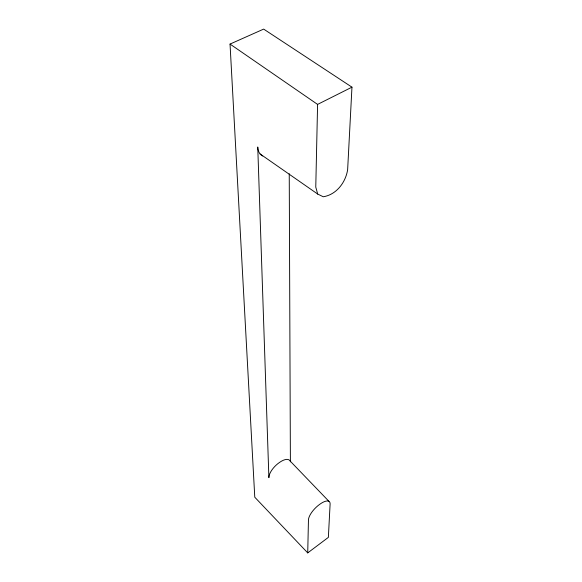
<?xml version="1.0" encoding="UTF-8"?>
<svg xmlns="http://www.w3.org/2000/svg" width="582" height="582" viewBox="0 0 582 582"><rect width="100%" height="100%" fill="white"/><g stroke="black" fill="none" stroke-linecap="round" stroke-linejoin="round"><path stroke-width="0.87" d="M307.725 552.9L308.453 519.944A14.114 5.464 -45.6 0 1 319.634 504.39A14.114 5.464 -45.6 0 1 330.11 504.048L328.364 537.375L307.725 552.9L254.778 497.217L230.036 44.072L263.668 29.1L351.965 87.162L347.643 169.624C345.737 182.311 336.447 194.701 323.257 196.767L317.699 194.061L260.089 153.939M230.036 44.072L317.59 104.404L315.771 187.084L317.699 194.061M317.59 104.404L351.965 87.162M328.903 501.306L288.985 459.831A13.684 5.98 -45.3 0 0 279.571 462.406A13.684 5.98 -45.3 0 0 268.891 477.669L257.746 146.977A20.028 12.498 -55.5 0 0 262.635 155.969M289.239 173.763L290.396 461.824"/></g></svg>
